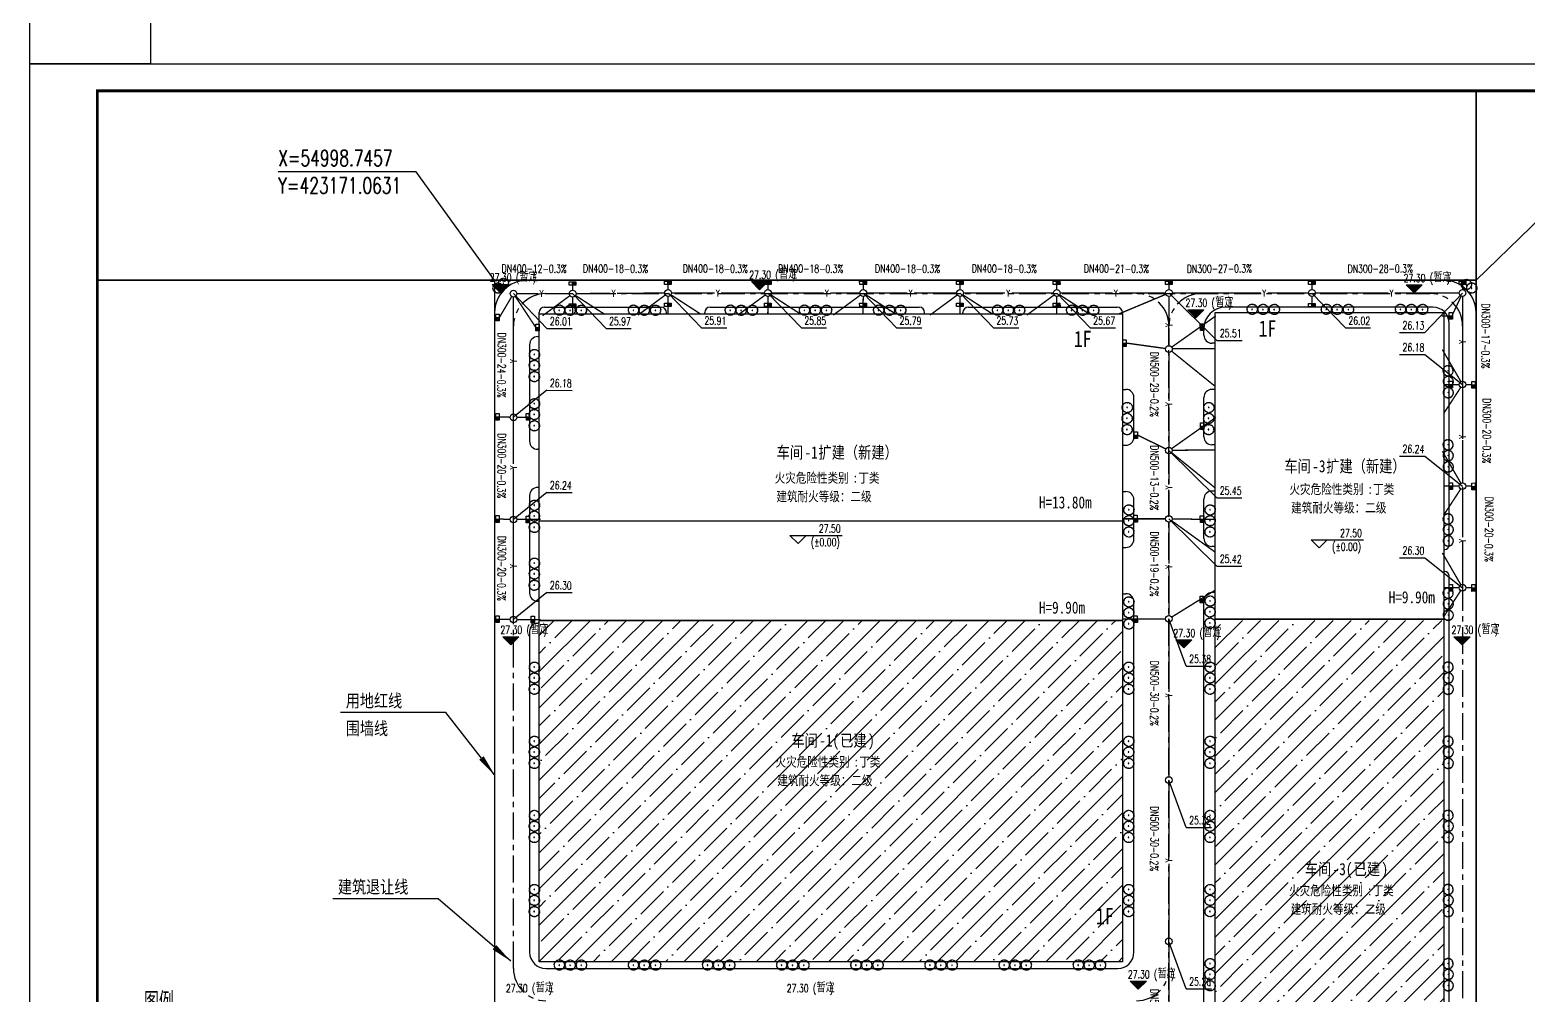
# Model space of a CAD drawing. Header units: millimetres. Extents: x 422266 to 846701, y 53777 to 109039.
# Drawn here: x 423084.7 to 423363.2, y 54544.1 to 54723.6 of the extents above; entities that cross this region are included whole.
import ezdxf

# ---------------------------------------------------------------- set-up
doc = ezdxf.new("R2010")
doc.units = ezdxf.units.MM
doc.linetypes.add('ACAD_ISO10W100', pattern=[18, 12, -3, 0, -3])
doc.linetypes.add('CENTERX2', pattern=[4, 2.5, -0.5, 0.5, -0.5])
doc.layers.add('0 - 已设计道路边线', color=140, linetype='Continuous', lineweight=50)
for name, color, linetype in [('0 - 建筑控制线', 40, 'Continuous'), ('0 - 规划--用地红线', 6, 'Continuous'), ('DIM_COOR', 171, 'Continuous'), ('DIM_ELEV', 171, 'Continuous'), ('DIM_LEAD', 171, 'Continuous'), ('DIM_雨水', 3, 'Continuous'), ('LV', 8, 'Continuous'), ('PIPE-雨水', 4, 'Continuous'), ('PUB_TEXT', 7, 'Continuous'), ('Road-zx', 6, 'Continuous'), ('TEXT_雨水', 7, 'Continuous'), ('TK', 4, 'Continuous'), ('TREE', 3, 'Continuous'), ('TWT_TEXT', 7, 'Continuous'), ('TWT_雨水口', 4, 'Continuous'), ('WELL_雨水', 4, 'Continuous'), ('建设布局', 7, 'Continuous')]:
    doc.layers.add(name, color=color, linetype=linetype)
doc.styles.add('_TCH_DIM', font='SIMPLEX', dxfattribs={"bigfont": 'GBCBIG'})
doc.styles.add('_TWT_PIPETEXT', font='COMPLEX', dxfattribs={"width": 0.8, "height": 2.5, "bigfont": 'HZTXT'})
doc.styles.add('HT', font='simhei.ttf', dxfattribs={"width": 0.8})
doc.styles.get("Standard").update_dxf_attribs({"font": 'txt', "bigfont": 'gbcbig.shx'})
doc.linetypes.add('FENCELINE2', pattern='A,6.35,-2.54,[132,ltypeshp.shx,S=2.54,R=0,X=-2.54,Y=0],-2.54,25.4', length=36.83)
pattern_1 = [(45, (0, -321.722), (-3.367596045, 3.367596045), []), (45, (3.3676, -321.722), (-3.367596045, 3.367596045), [5.953125, -1.190625, 0, -1.190625])]

# ---------------------------------------------------------------- blocks, each defined once
blk = doc.blocks.new('BRANCHD', base_point=(0.5, 0.5))
for p, q in [((0.95, 0.74), (0.93, 0.75)), ((0.96, 0.69), (0.95, 0.74)), ((0.97, 0.69), (0.96, 0.69)), ((0.99, 0.67), (0.97, 0.69)), ((0.97, 0.59), (0.99, 0.59)), ((0.97, 0.57), (0.97, 0.59)), ((1.01, 0.55), (0.97, 0.57)), ((0.98, 0.65), (0.99, 0.67)), ((1, 0.62), (0.98, 0.65)), ((0.99, 0.59), (1, 0.62)), ((1, 0.5), (1.01, 0.52)), ((1.01, 0.52), (1.01, 0.55))]:
    blk.add_line(p, q)
blk = doc.blocks.new('M_F16')
at = {"xscale": 1016, "yscale": 1016, "zscale": 1016}
for rotation in [150, 180, 120, 90, 59.99999999999999, 30, 330.0000000000001, 210, 240, 270, 300.0000000000001]:
    blk.add_blockref('BRANCHD', (3, 9), dxfattribs=dict(at, rotation=rotation))
blk.add_blockref('BRANCHD', (3, 9), dxfattribs=at)
at = {"width": 0.8, "flags": 9}
for tag in ['YSIZE', 'XSIZE']:
    blk.add_attdef(tag, (0, 0), '', height=0.2, dxfattribs=at)
blk = doc.blocks.new('SHU1')
at = {"layer": 'LV', "color": 8}
for radius in [137, 92.1]:
    blk.add_circle((214, 644), radius, dxfattribs=at)
at = {"layer": 'LV', "color": 8, "xscale": 4.5, "yscale": 4.5, "zscale": 4.5}
blk.add_blockref('M_F16', (267, 678), dxfattribs=at)
blk = doc.blocks.new('$TwtSys$00000424')
for p, q in [((-500, 250), (500, 250)), ((-500, -250), (-500, 250)), ((0, -250), (0, 250)), ((500, 250), (500, -250)), ((500, -250), (-500, -250))]:
    blk.add_line(p, q)
blk.add_solid([(0, 250), (500, 250), (0, -250), (500, -250)])
blk = doc.blocks.new('GeYuanFrame_32177387', base_point=(20.09, 4.53))
at = {"layer": 'TK'}
blk.add_lwpolyline([(20.09, 4.53), (20.09, 598.53), (861.09, 598.53), (861.09, 4.53)], close=True, dxfattribs=at)
at = {"layer": 'TK', "const_width": 1}
blk.add_lwpolyline([(45.09, 588.53), (851.09, 588.53), (851.09, 14.53), (45.09, 14.53)], close=True, dxfattribs=at)
blk = doc.blocks.new('$TWTSYS$00000187')
blk.add_circle((0, 0, 0), 0.5)

msp = doc.modelspace()

# ---------------------------------------------------------------- hatches: boundary and pattern name
h = msp.add_hatch()
h.set_pattern_fill('ANSI35', color=8, scale=1.5, style=0)
h.set_pattern_definition(pattern_1)
h.paths.add_polyline_path([(423179.32, 54613.78), (423287.8, 54613.78), (423287.8, 54550.3), (423179.32, 54550.3)])
h = msp.add_hatch()
h.set_pattern_fill('ANSI35', color=8, scale=1.5, style=0)
h.set_pattern_definition(pattern_1)
h.paths.add_polyline_path([(423305.04, 54613.78), (423305.04, 54523.54), (423347.52, 54523.54), (423347.52, 54613.78)])
at = {"layer": 'DIM_ELEV'}
for points in [[(423172.08, 54674.76), (423170.58, 54676.26), (423173.58, 54676.26)], [(423220.33, 54675.27), (423218.83, 54676.77), (423221.83, 54676.77)], [(423342.01, 54674.68), (423340.51, 54676.18), (423343.51, 54676.18)], [(423301.44, 54670.05), (423299.94, 54671.55), (423302.94, 54671.55)], [(423174.06, 54609.23), (423172.56, 54610.73), (423175.56, 54610.73)], [(423299.2, 54608.66), (423297.7, 54610.16), (423300.7, 54610.16)], [(423350.92, 54609.23), (423349.42, 54610.73), (423352.42, 54610.73)], [(423290.73, 54545.17), (423289.23, 54546.67), (423292.23, 54546.67)]]:
    msp.add_hatch(color=256, dxfattribs=at).paths.add_polyline_path(points)

# ---------------------------------------------------------------- linework, layer by layer
at = {"color": 3, "linetype": 'Continuous'}
for p, q in [((423180.77, 54668.06, 0), (423174.56, 54674.54)), ((423191.77, 54668.06, 0), (423185.56, 54674.54)), ((423209.51, 54668.18, 0), (423203.3, 54674.66)), ((423228.08, 54668.18, 0), (423221.87, 54674.66)), ((423245.8, 54668.18, 0), (423239.59, 54674.66)), ((423263.8, 54668.18, 0), (423257.59, 54674.66)), ((423281.8, 54668.18, 0), (423275.59, 54674.66)), ((423305.33, 54665.85, 0), (423296.44, 54674.66)), ((423329.23, 54668.18, 0), (423323.02, 54674.66)), ((423344, 54667.29, 0), (423351.02, 54674.66)), ((423180.77, 54668.06, 0), (423185.47, 54668.05, 0)), ((423191.77, 54668.06, 0), (423196.47, 54668.05, 0)), ((423209.51, 54668.18, 0), (423214.2, 54668.17, 0)), ((423228.08, 54668.18, 0), (423232.77, 54668.17, 0)), ((423245.8, 54668.18, 0), (423250.49, 54668.17, 0)), ((423263.8, 54668.18, 0), (423268.49, 54668.17, 0)), ((423281.8, 54668.18, 0), (423286.49, 54668.17, 0)), ((423329.23, 54668.18, 0), (423333.92, 54668.17, 0)), ((423339.3, 54667.3, 0), (423344, 54667.29, 0)), ((423305.33, 54665.85, 0), (423310.02, 54665.84, 0)), ((423339.3, 54663.22, 0), (423344, 54663.21, 0)), ((423344, 54663.21, 0), (423351.02, 54657.64)), ((423180.77, 54656.56, 0), (423174.56, 54651.54)), ((423180.77, 54656.56, 0), (423185.47, 54656.55, 0)), ((423305.32, 54636.55, 0), (423296.42, 54645.36)), ((423339.3, 54644.32, 0), (423344, 54644.31, 0)), ((423344, 54644.31, 0), (423351.02, 54638.74)), ((423180.77, 54637.56, 0), (423174.56, 54632.54)), ((423180.77, 54637.56, 0), (423185.47, 54637.55, 0)), ((423305.32, 54636.55, 0), (423310.01, 54636.54, 0)), ((423305.32, 54623.85, 0), (423296.42, 54632.66)), ((423339.3, 54625.42, 0), (423344, 54625.41, 0)), ((423305.32, 54623.85, 0), (423310.01, 54623.84, 0)), ((423344, 54625.41, 0), (423351.02, 54619.84)), ((423180.77, 54618.95, 0), (423174.56, 54613.93)), ((423180.77, 54618.95, 0), (423185.47, 54618.94, 0)), ((423299.64, 54605.25, 0), (423296.42, 54614.07)), ((423299.64, 54605.25, 0), (423304.33, 54605.24, 0)), ((423299.64, 54575.25, 0), (423296.42, 54584.07)), ((423299.64, 54575.25, 0), (423304.33, 54575.24, 0)), ((423299.64, 54545.25, 0), (423296.42, 54554.07)), ((423299.64, 54545.25, 0), (423304.33, 54545.24, 0))]:
    msp.add_line(p, q, dxfattribs=at)
msp.add_lwpolyline([(423084.66, 54741.98), (423107.08, 54741.98), (423107.08, 54717.26), (423084.66, 54717.26)], close=True)
at = {"color": 0}
for points in [[(423287.8, 54613.78), (423179.32, 54613.78), (423179.32, 54670.78), (423287.8, 54670.78), (423287.8, 54613.78)], [(423347.52, 54614.02), (423305.04, 54614.02), (423305.04, 54671.02), (423347.52, 54671.02), (423347.52, 54614.02)], [(423179.32, 54632.3), (423287.8, 54632.3)]]:
    msp.add_lwpolyline(points, dxfattribs=at)
at = {"color": 8}
msp.add_lwpolyline([(423287.8, 54550.3), (423179.32, 54550.3), (423179.32, 54613.78), (423287.8, 54613.78)], close=True, dxfattribs=at)
at = {"color": 0}
msp.add_lwpolyline([(423347.52, 54523.54), (423305.04, 54523.54), (423305.04, 54614.02), (423347.52, 54614.02)], close=True, dxfattribs=at)
at = {"color": 2}
msp.add_arc((423347.52, 54671.02), 6, 0, 90, dxfattribs=at)
at = {"layer": '0 - 已设计道路边线', "color": 8, "lineweight": -2}
for p, q in [((423179.32, 54670.78), (423179.32, 54671.02)), ((423180.32, 54672.02), (423202.01, 54672.02)), ((423203.01, 54670.78), (423203.01, 54671.02)), ((423210.11, 54670.78), (423210.11, 54671.02)), ((423211.11, 54672.02), (423250.01, 54672.02)), ((423251.01, 54670.78), (423251.01, 54671.02)), ((423258.11, 54670.78), (423258.11, 54671.02)), ((423259.11, 54672.02), (423286.8, 54672.02)), ((423287.8, 54670.78), (423287.8, 54671.02)), ((423345.52, 54672.02), (423306.92, 54672.02)), ((423302.92, 54666.83), (423302.92, 54668.02)), ((423348.52, 54627.78), (423348.52, 54669.02)), ((423177.56, 54665.04), (423177.56, 54647.09)), ((423179.06, 54666.54), (423179.32, 54666.54)), ((423305.04, 54665.33), (423304.42, 54665.33)), ((423287.8, 54656.74), (423288.42, 54656.74)), ((423305.04, 54656.73), (423304.42, 54656.73)), ((423289.92, 54647.84), (423289.92, 54655.24)), ((423302.92, 54647.93), (423302.92, 54655.23)), ((423179.32, 54645.59), (423179.06, 54645.59)), ((423287.8, 54646.34), (423288.42, 54646.34)), ((423305.04, 54646.43), (423304.42, 54646.43)), ((423177.56, 54636.99), (423177.56, 54618.84)), ((423179.32, 54638.49), (423179.06, 54638.49)), ((423287.8, 54637.74), (423288.42, 54637.74)), ((423305.04, 54637.83), (423304.42, 54637.83)), ((423289.92, 54628.84), (423289.92, 54636.24)), ((423302.92, 54629.03), (423302.92, 54636.33)), ((423287.8, 54627.34), (423288.42, 54627.34)), ((423305.04, 54627.53), (423304.42, 54627.53)), ((423347.52, 54626.98), (423347.72, 54626.98)), ((423347.52, 54622.88), (423347.72, 54622.88)), ((423347.52, 54622.88), (423347.52, 54622.88)), ((423348.52, 54524.54), (423348.52, 54622.08)), ((423179.32, 54617.34), (423179.06, 54617.34)), ((423287.8, 54618.74), (423288.42, 54618.74)), ((423289.92, 54552.04), (423289.92, 54617.24)), ((423302.92, 54524.54), (423302.92, 54617.43)), ((423305.04, 54618.93), (423304.42, 54618.93)), ((423177.56, 54611.74), (423177.56, 54552.04)), ((423179.32, 54613.24), (423179.06, 54613.24)), ((423180.56, 54549.04), (423286.92, 54549.04))]:
    msp.add_line(p, q, dxfattribs=at)
for centre, radius, start, end in [((423177.06, 54671.02), 6, 90, 180), ((423180.32, 54671.02), 1, 90, 180), ((423202.01, 54671.02), 1, 0, 90), ((423211.11, 54671.02), 1, 90, 180), ((423250.01, 54671.02), 1, 0, 90), ((423259.11, 54671.02), 1, 90, 180), ((423286.8, 54671.02), 1, 0, 90), ((423306.92, 54668.02), 4, 90, 180), ((423345.52, 54669.02), 3, 0, 90), ((423179.06, 54665.04), 1.5, 90, 180), ((423304.42, 54666.83), 1.5, 180, 270), ((423288.42, 54655.24), 1.5, 0, 90), ((423304.42, 54655.23), 1.5, 90, 180), ((423288.42, 54647.84), 1.5, 270, 0), ((423304.42, 54647.93), 1.5, 180, 270), ((423179.06, 54647.09), 1.5, 180, 270), ((423179.06, 54636.99), 1.5, 90, 180), ((423288.42, 54636.24), 1.5, 0, 90), ((423304.42, 54636.33), 1.5, 90, 180), ((423288.42, 54628.84), 1.5, 270, 0), ((423304.42, 54629.03), 1.5, 180, 270), ((423347.72, 54627.78), 0.8, 270, 0), ((423347.72, 54622.08), 0.8, 0, 90), ((423179.06, 54618.84), 1.5, 180, 270), ((423288.42, 54617.24), 1.5, 360, 90), ((423304.42, 54617.43), 1.5, 90, 180), ((423179.06, 54611.74), 1.5, 90, 180), ((423180.56, 54552.04), 3, 180, 270), ((423286.92, 54552.04), 3, 270, 360)]:
    msp.add_arc(centre, radius, start, end, dxfattribs=at)
at = {"layer": '0 - 建筑控制线', "linetype": 'FENCELINE2', "ltscale": 0.1, "const_width": 0.2}
msp.add_lwpolyline([(423179.58, 54478.38), (423171.06, 54477.76), (423171.06, 54677.02), (423353.52, 54677.02), (423353.52, 54490.98), (423314.01, 54488.12)], dxfattribs=at)
at = {"layer": '0 - 规划--用地红线', "color": 6, "linetype": 'ACAD_ISO10W100', "ltscale": 0.5, "const_width": 0.1}
msp.add_lwpolyline([(423171.06, 54677.02), (423353.52, 54677.02), (423353.52, 54490.98), (423171.06, 54477.76)], close=True, dxfattribs=at)
at = {"layer": 'DIM_COOR', "color": 3}
for p, q in [((423156.46, 54697.17), (423130.83, 54697.17)), ((423171.06, 54677.02), (423156.46, 54697.17)), ((423353.52, 54677.02), (423367.78, 54690.87))]:
    msp.add_line(p, q, dxfattribs=at)
at = {"layer": 'DIM_ELEV'}
for p, q in [((423172.08, 54674.76), (423170.58, 54676.26)), ((423170.58, 54676.26), (423173.58, 54676.26)), ((423172.08, 54674.76), (423173.58, 54676.26)), ((423220.33, 54675.27), (423218.83, 54676.77)), ((423218.83, 54676.77), (423221.83, 54676.77)), ((423220.33, 54675.27), (423221.83, 54676.77)), ((423342.01, 54674.68), (423340.51, 54676.18)), ((423340.51, 54676.18), (423343.51, 54676.18)), ((423342.01, 54674.68), (423343.51, 54676.18)), ((423301.44, 54670.05), (423299.94, 54671.55)), ((423299.94, 54671.55), (423302.94, 54671.55)), ((423301.44, 54670.05), (423302.94, 54671.55)), ((423227.46, 54628.09), (423225.96, 54629.59)), ((423225.96, 54629.59), (423235.69, 54629.59)), ((423227.46, 54628.09), (423228.96, 54629.59)), ((423324.37, 54627.24), (423322.87, 54628.74)), ((423322.87, 54628.74), (423332.6, 54628.74)), ((423324.37, 54627.24), (423325.87, 54628.74)), ((423174.06, 54609.23), (423172.56, 54610.73)), ((423172.56, 54610.73), (423175.56, 54610.73)), ((423174.06, 54609.23), (423175.56, 54610.73)), ((423299.2, 54608.66), (423297.7, 54610.16)), ((423297.7, 54610.16), (423300.7, 54610.16)), ((423299.2, 54608.66), (423300.7, 54610.16)), ((423350.92, 54609.23), (423349.42, 54610.73)), ((423349.42, 54610.73), (423352.42, 54610.73)), ((423350.92, 54609.23), (423352.42, 54610.73)), ((423290.73, 54545.17), (423289.23, 54546.67)), ((423289.23, 54546.67), (423292.23, 54546.67)), ((423290.73, 54545.17), (423292.23, 54546.67))]:
    msp.add_line(p, q, dxfattribs=at)
at = {"layer": 'DIM_LEAD'}
for p, q in [((423162.01, 54596.64), (423142.42, 54596.64)), ((423171.06, 54585.02), (423162.01, 54596.64)), ((423160.53, 54561.99), (423140.95, 54561.99)), ((423174.06, 54550.38), (423160.53, 54561.99))]:
    msp.add_line(p, q, dxfattribs=at)
for points in [[(423171.06, 54585.02, 0, 1.07, 0), (423168.6, 54588.18, 0, 0, 0)], [(423174.06, 54550.38, 0, 1.07, 0), (423171.03, 54552.98, 0, 0, 0)]]:
    msp.add_lwpolyline(points, format="xyseb", dxfattribs=at)
at = {"layer": 'DIM_雨水', "linetype": 'FENCELINE2'}
for points in [[(423176.34, 54677.95, 0, 0, 0), (423181.54, 54677.95, 0.427, 0, 0), (423183.14, 54677.95, 0, 0, 0)], [(423191.47, 54677.95, 0, 0, 0), (423196.67, 54677.95, 0.427, 0, 0), (423198.27, 54677.95, 0, 0, 0)], [(423210.04, 54677.95, 0, 0, 0), (423215.24, 54677.95, 0.427, 0, 0), (423216.84, 54677.95, 0, 0, 0)], [(423227.75, 54677.95, 0, 0, 0), (423232.95, 54677.95, 0.427, 0, 0), (423234.55, 54677.95, 0, 0, 0)], [(423245.75, 54677.95, 0, 0, 0), (423250.95, 54677.95, 0.427, 0, 0), (423252.55, 54677.95, 0, 0, 0)], [(423263.75, 54677.95, 0, 0, 0), (423268.95, 54677.95, 0.427, 0, 0), (423270.55, 54677.95, 0, 0, 0)], [(423284.6, 54677.95, 0, 0, 0), (423289.8, 54677.95, 0.427, 0, 0), (423291.4, 54677.95, 0, 0, 0)], [(423308.92, 54677.95, 0, 0, 0), (423303.72, 54677.95, 0.427, 0, 0), (423302.12, 54677.95, 0, 0, 0)], [(423338.82, 54677.95, 0, 0, 0), (423333.62, 54677.95, 0.427, 0, 0), (423332.02, 54677.95, 0, 0, 0)], [(423356.84, 54663.31, 0, 0, 0), (423356.83, 54668.51, 0.427, 0, 0), (423356.83, 54670.11, 0, 0, 0)], [(423173.65, 54657.85, 0, 0, 0), (423173.64, 54663.05, 0.427, 0, 0), (423173.64, 54664.65, 0, 0, 0)], [(423292.5, 54659.75, 0, 0, 0), (423292.5, 54654.55, 0.427, 0, 0), (423292.5, 54652.95, 0, 0, 0)], [(423357.05, 54645.66, 0, 0, 0), (423357.04, 54650.86, 0.427, 0, 0), (423357.04, 54652.46, 0, 0, 0)], [(423173.65, 54639.77, 0, 0, 0), (423173.64, 54644.97, 0.427, 0, 0), (423173.64, 54646.57, 0, 0, 0)], [(423292.5, 54642.35, 0, 0, 0), (423292.5, 54637.15, 0.427, 0, 0), (423292.5, 54635.55, 0, 0, 0)], [(423357.46, 54627.35, 0, 0, 0), (423357.46, 54632.55, 0.427, 0, 0), (423357.46, 54634.15, 0, 0, 0)], [(423173.65, 54621.06, 0, 0, 0), (423173.64, 54626.26, 0.427, 0, 0), (423173.64, 54627.86, 0, 0, 0)], [(423292.5, 54626.34, 0, 0, 0), (423292.5, 54621.14, 0.427, 0, 0), (423292.5, 54619.54, 0, 0, 0)], [(423292.5, 54602.29, 0, 0, 0), (423292.5, 54597.09, 0.427, 0, 0), (423292.5, 54595.49, 0, 0, 0)], [(423292.5, 54575.25, 0, 0, 0), (423292.5, 54570.05, 0.427, 0, 0), (423292.5, 54568.45, 0, 0, 0)]]:
    msp.add_lwpolyline(points, format="xyseb", dxfattribs=at)
at = {"layer": 'PIPE-雨水', "linetype": 'Continuous', "ltscale": 0.005, "const_width": 0.25}
for points in [[(423185.56, 54675.17), (423185.55, 54676.13)], [(423203.3, 54675.28), (423203.29, 54676.25)], [(423221.87, 54675.28), (423221.86, 54676.25)], [(423239.58, 54675.28), (423239.58, 54676.25)], [(423257.58, 54675.28), (423257.58, 54676.25)], [(423275.58, 54675.28), (423275.58, 54676.25)], [(423296.46, 54675.28), (423296.45, 54676.25)], [(423323.04, 54675.28), (423323.03, 54676.25)], [(423351.04, 54675.28), (423351.03, 54676.25)], [(423171.93, 54670.1), (423174.24, 54674.01)], [(423174.56, 54662.62), (423174.56, 54673.92)], [(423174.91, 54674.02), (423178.74, 54668.21)], [(423175.19, 54674.54), (423179.16, 54674.54)], [(423179.97, 54670.43), (423185.06, 54674.17)], [(423180.39, 54674.54), (423184.94, 54674.54)], [(423185.56, 54673.92), (423185.54, 54670.67)], [(423186.09, 54674.2), (423191.56, 54670.66)], [(423186.19, 54674.55), (423192.56, 54674.59)], [(423193.78, 54674.6), (423202.68, 54674.65)], [(423197.71, 54670.54), (423202.8, 54674.29)], [(423203.3, 54674.03), (423203.28, 54670.78)], [(423203.83, 54674.32), (423209.3, 54670.78)], [(423203.93, 54674.66), (423211.95, 54674.66)], [(423213.17, 54674.66), (423221.25, 54674.66)], [(423216.28, 54670.55), (423221.37, 54674.29)], [(423221.87, 54674.03), (423221.85, 54670.78)], [(423222.4, 54674.32), (423227.87, 54670.78)], [(423222.5, 54674.66), (423232.24, 54674.66)], [(423233.46, 54674.66), (423238.96, 54674.66)], [(423234, 54670.55), (423239.08, 54674.29)], [(423239.58, 54674.03), (423239.56, 54670.78)], [(423240.11, 54674.32), (423245.59, 54670.78)], [(423240.21, 54674.66), (423247.81, 54674.66)], [(423249.03, 54674.66), (423256.96, 54674.66)], [(423252, 54670.55), (423257.08, 54674.29)], [(423257.58, 54674.03), (423257.56, 54670.78)], [(423258.11, 54674.32), (423263.59, 54670.78)], [(423258.21, 54674.66), (423265.96, 54674.66)], [(423267.18, 54674.66), (423274.96, 54674.66)], [(423270, 54670.55), (423275.08, 54674.29)], [(423275.58, 54674.03), (423275.56, 54670.78)], [(423276.11, 54674.32), (423281.59, 54670.78)], [(423276.21, 54674.66), (423285.98, 54674.66)], [(423287.15, 54670.78), (423295.86, 54674.42)], [(423287.21, 54674.66), (423295.81, 54674.66)], [(423296.44, 54674.03), (423296.44, 54669.3)], [(423297.06, 54674.66), (423313.53, 54674.66)], [(423314.76, 54674.66), (423322.4, 54674.66)], [(423323.02, 54674.03), (423323, 54672.7)], [(423323.65, 54674.66), (423337.2, 54674.66)], [(423338.42, 54674.66), (423350.4, 54674.66)], [(423349.05, 54670.41), (423350.76, 54674.09)], [(423351.02, 54666.22), (423351.02, 54674.03)], [(423296.95, 54664.6), (423305.16, 54670.41)], [(423347.14, 54670.41), (423348.52, 54670.41)], [(423296.44, 54668.08), (423296.43, 54664.87)], [(423288.48, 54665.35), (423295.82, 54664.33)], [(423297.06, 54664.3), (423305.04, 54664.33)], [(423351.02, 54658.26), (423351.02, 54665)], [(423296.43, 54663.62), (423296.43, 54654.6)], [(423296.92, 54663.85), (423305.04, 54657.28)], [(423350.71, 54658.18), (423347.27, 54664.12)], [(423174.56, 54652.17), (423174.56, 54661.39)], [(423350.68, 54657.11), (423347.48, 54652.21)], [(423350.4, 54657.64), (423347.52, 54657.64)], [(423351.02, 54648.52), (423351.02, 54657.01)], [(423351.65, 54657.64), (423352.76, 54657.64)], [(423296.43, 54653.38), (423296.42, 54645.99)], [(423171.93, 54651.62), (423173.94, 54651.56)], [(423174.56, 54642.84), (423174.56, 54650.92)], [(423175.19, 54651.54), (423176.95, 54651.54)], [(423296.93, 54645.72), (423305.15, 54651.53)], [(423290.59, 54648.25), (423295.86, 54645.64)], [(423296.91, 54644.97), (423305.03, 54638.4)], [(423297.05, 54645.42), (423305.03, 54645.45)], [(423350.71, 54639.28), (423347.27, 54645.22)], [(423351.02, 54639.36), (423351.02, 54647.3)], [(423296.42, 54644.74), (423296.42, 54639.12)], [(423174.56, 54633.17), (423174.56, 54641.61)], [(423296.42, 54637.89), (423296.42, 54633.29)], [(423350.68, 54638.21), (423347.48, 54633.31)], [(423350.4, 54638.74), (423347.52, 54638.74)], [(423351.02, 54629.2), (423351.02, 54638.11)], [(423351.65, 54638.74), (423352.76, 54638.74)], [(423171.93, 54632.62), (423173.94, 54632.56)], [(423174.56, 54624.47), (423174.56, 54631.92)], [(423175.19, 54632.54), (423179.64, 54632.54)], [(423295.8, 54632.66), (423287.8, 54632.66)], [(423296.42, 54632.04), (423296.42, 54624.33)], [(423296.93, 54632.3), (423305.04, 54626.45)], [(423297.05, 54632.65), (423305.16, 54632.53)], [(423350.71, 54620.38), (423347.27, 54626.32)], [(423351.02, 54620.46), (423351.02, 54627.97)], [(423174.56, 54614.55), (423174.56, 54623.24)], [(423296.42, 54623.11), (423296.42, 54614.69)], [(423350.4, 54619.84), (423347.52, 54619.84)], [(423351.65, 54619.84), (423352.76, 54619.84)], [(423296.95, 54614.39), (423305.04, 54619.4)], [(423350.68, 54619.31), (423347.48, 54614.41)], [(423171.93, 54614), (423173.94, 54613.95)], [(423175.19, 54613.93), (423179.64, 54613.93)], [(423295.8, 54614.06), (423287.8, 54614.05)], [(423296.42, 54613.44), (423296.42, 54600.46)], [(423296.42, 54599.24), (423296.42, 54584.69)], [(423296.42, 54583.44), (423296.42, 54569.73)], [(423296.42, 54568.5), (423296.42, 54554.69)], [(423296.42, 54553.44), (423296.42, 54533.93)]]:
    msp.add_lwpolyline(points, dxfattribs=at)
at = {"layer": 'Road-zx', "color": 8, "linetype": 'CENTERX2', "ltscale": 2}
for p, q in [((423180.56, 54674.54), (423345.02, 54674.54)), ((423174.56, 54549.04), (423174.56, 54668.54)), ((423296.42, 54537.04), (423296.42, 54668.54)), ((423351.02, 54668.54), (423351.02, 54525.64))]:
    msp.add_line(p, q, dxfattribs=at)
for centre, start, end in [((423180.56, 54668.54), 90, 180), ((423290.42, 54668.54), 0, 90), ((423302.42, 54668.54), 90, 180), ((423345.02, 54668.54), 0, 90), ((423180.56, 54549.04), 180, 270), ((423290.42, 54549.04), 270, 0)]:
    msp.add_arc(centre, 6, start, end, dxfattribs=at)
at = {"layer": '建设布局', "color": 1, "linetype": 'Continuous', "flags": 128}
for points in [[(423097.16, 54677.02), (423353.52, 54677.02), (423353.52, 54712.26)], [(423353.52, 54712.26), (423353.52, 54490.98), (423384.91, 54493.25), (423385.47, 54485.77), (423465.16, 54491.55)], [(423097.16, 54677.02), (423353.52, 54677.02), (423353.52, 54490.98), (423097.16, 54472.41)], [(423097.16, 54677.02), (423171.06, 54677.02), (423171.06, 54477.76), (423097.16, 54472.41)], [(423097.16, 54677.02), (423171.06, 54677.02), (423171.06, 54477.76), (423097.16, 54472.41)]]:
    msp.add_lwpolyline(points, dxfattribs=at)
at = {"layer": '建设布局', "color": 250, "linetype": 'Continuous', "flags": 128}
msp.add_lwpolyline([(423353.52, 54712.26), (423353.52, 54677.02), (423097.16, 54677.02)], dxfattribs=at)

# ---------------------------------------------------------------- block references
at = {"color": 2, "xscale": 0.5, "yscale": 0.5, "zscale": 0.5}
msp.add_blockref('GeYuanFrame_32177387', (423084.66, 54420.26), dxfattribs=at)
at = {"layer": 'TREE', "extrusion": (0, 0, -1), "yscale": 0.0004110836464220474, "zscale": -0.0004110837350400002}
for p, xscale, rotation in [((-423171.54, 54675.85), 0.0004110838609215419, 170.5110632624708), ((-423172.54, 54676.72), 0.0004110838609215419, 170.5110632624708), ((-423351.45, 54676.08), 0.0004110838609215419, 80.51106326247083), ((-423352.45, 54675.43), 0.0004110838609215419, 80.51106326247083), ((-423311.64, 54671.47), 0.0004110838609215419, 80.51106326247083), ((-423313.66, 54671.45), 0.0004110838609215419, 80.51106326247083), ((-423315.75, 54671.45), 0.0004110838609215419, 80.51106326247083), ((-423325.43, 54671.47), 0.0004110838609215419, 80.51106326247083), ((-423327.44, 54671.45), 0.0004110838609215419, 80.51106326247083), ((-423329.53, 54671.45), 0.0004110838609215419, 80.51106326247083), ((-423339.21, 54671.47), 0.0004110838609215419, 80.51106326247083), ((-423341.23, 54671.45), 0.0004110838609215419, 80.51106326247083), ((-423343.32, 54671.45), 0.0004110838609215419, 80.51106326247083), ((-423182.82, 54671.31), 0.0004110838609215419, 80.51106326247083), ((-423184.83, 54671.29), 0.0004110838609215419, 80.51106326247083), ((-423186.92, 54671.29), 0.0004110838609215419, 80.51106326247083), ((-423196.6, 54671.31), 0.0004110838609215419, 80.51106326247083), ((-423198.62, 54671.29), 0.0004110838609215419, 80.51106326247083), ((-423200.71, 54671.29), 0.0004110838609215419, 80.51106326247083), ((-423214.61, 54671.31), 0.0004110838609215419, 80.51106326247083), ((-423216.63, 54671.29), 0.0004110838609215419, 80.51106326247083), ((-423218.72, 54671.29), 0.0004110838609215419, 80.51106326247083), ((-423228.39, 54671.31), 0.0004110838609215419, 80.51106326247083), ((-423230.41, 54671.29), 0.0004110838609215419, 80.51106326247083), ((-423232.5, 54671.29), 0.0004110838609215419, 80.51106326247083), ((-423242.18, 54671.31), 0.0004110838609215419, 80.51106326247083), ((-423244.2, 54671.29), 0.0004110838609215419, 80.51106326247083), ((-423246.29, 54671.29), 0.0004110838609215419, 80.51106326247083), ((-423264.29, 54671.31), 0.0004110838609215419, 80.51106326247083), ((-423266.3, 54671.29), 0.0004110838609215419, 80.51106326247083), ((-423268.4, 54671.29), 0.0004110838609215419, 80.51106326247083), ((-423278.07, 54671.31), 0.0004110838609215419, 80.51106326247083), ((-423280.09, 54671.29), 0.0004110838609215419, 80.51106326247083), ((-423282.18, 54671.29), 0.0004110838609215419, 80.51106326247083), ((-423178.3, 54663.49), 0.0004110838609215419, 170.5110632624708), ((-423178.28, 54661.47), 0.0004110838609215419, 170.5110632624708), ((-423178.28, 54659.38), 0.0004110838609215419, 170.5110632624708), ((-423348.49, 54660.48), -0.0004110838609215419, 189.4889367375291), ((-423348.52, 54658.47), -0.0004110838609215419, 189.4889367375291), ((-423348.52, 54656.38), -0.0004110838609215419, 189.4889367375291), ((-423178.28, 54652.33), 0.0004110838609215419, 170.5110632624708), ((-423178.3, 54654.34), 0.0004110838609215419, 170.5110632624708), ((-423288.52, 54653.63), 0.0004110838609215419, 170.5110632624708), ((-423303.69, 54653.63), 0.0004110838609215419, 170.5110632624708), ((-423178.28, 54650.23), 0.0004110838609215419, 170.5110632624708), ((-423288.49, 54651.61), 0.0004110838609215419, 170.5110632624708), ((-423303.66, 54651.61), 0.0004110838609215419, 170.5110632624708), ((-423288.49, 54649.52), 0.0004110838609215419, 170.5110632624708), ((-423303.66, 54649.52), 0.0004110838609215419, 170.5110632624708), ((-423348.49, 54646.7), -0.0004110838609215419, 189.4889367375291), ((-423348.52, 54644.68), -0.0004110838609215419, 189.4889367375291), ((-423348.52, 54642.59), -0.0004110838609215419, 189.4889367375291), ((-423178.28, 54633.43), 0.0004110838609215419, 170.5110632624708), ((-423178.3, 54635.45), 0.0004110838609215419, 170.5110632624708), ((-423288.83, 54634.59), 0.0004110838609215419, 170.5110632624708), ((-423303.93, 54634.59), 0.0004110838609215419, 170.5110632624708), ((-423348.49, 54632.91), -0.0004110838609215419, 189.4889367375291), ((-423178.28, 54631.34), 0.0004110838609215419, 170.5110632624708), ((-423288.81, 54632.58), 0.0004110838609215419, 170.5110632624708), ((-423288.81, 54630.49), 0.0004110838609215419, 170.5110632624708), ((-423303.91, 54632.58), 0.0004110838609215419, 170.5110632624708), ((-423303.91, 54630.49), 0.0004110838609215419, 170.5110632624708), ((-423348.52, 54630.9), -0.0004110838609215419, 189.4889367375291), ((-423348.52, 54628.81), -0.0004110838609215419, 189.4889367375291), ((-423178.3, 54624.68), 0.0004110838609215419, 170.5110632624708), ((-423178.28, 54622.67), 0.0004110838609215419, 170.5110632624708), ((-423178.28, 54620.58), 0.0004110838609215419, 170.5110632624708), ((-423348.49, 54619.13), -0.0004110838609215419, 189.4889367375291), ((-423288.83, 54617.48), 0.0004110838609215419, 170.5110632624708), ((-423303.93, 54617.64), 0.0004110838609215419, 170.5110632624708), ((-423348.52, 54617.11), -0.0004110838609215419, 189.4889367375291), ((-423288.81, 54615.46), 0.0004110838609215419, 170.5110632624708), ((-423288.81, 54613.37), 0.0004110838609215419, 170.5110632624708), ((-423303.91, 54615.62), 0.0004110838609215419, 170.5110632624708), ((-423303.91, 54613.53), 0.0004110838609215419, 170.5110632624708), ((-423348.52, 54615.02), -0.0004110838609215419, 189.4889367375291), ((-423178.3, 54605.34), 0.0004110838609215419, 170.5110632624708), ((-423288.8, 54605.34), 0.0004110838609215419, 170.5110632624708), ((-423303.93, 54605.34), 0.0004110838609215419, 170.5110632624708), ((-423348.49, 54605.34), -0.0004110838609215419, 189.4889367375291), ((-423178.28, 54603.33), 0.0004110838609215419, 170.5110632624708), ((-423288.78, 54603.33), 0.0004110838609215419, 170.5110632624708), ((-423303.91, 54603.33), 0.0004110838609215419, 170.5110632624708), ((-423348.52, 54603.33), -0.0004110838609215419, 189.4889367375291), ((-423178.28, 54601.24), 0.0004110838609215419, 170.5110632624708), ((-423288.78, 54601.24), 0.0004110838609215419, 170.5110632624708), ((-423303.91, 54601.24), 0.0004110838609215419, 170.5110632624708), ((-423348.52, 54601.24), -0.0004110838609215419, 189.4889367375291), ((-423178.3, 54591.56), 0.0004110838609215419, 170.5110632624708), ((-423288.8, 54591.56), 0.0004110838609215419, 170.5110632624708), ((-423303.93, 54591.56), 0.0004110838609215419, 170.5110632624708), ((-423348.49, 54591.56), -0.0004110838609215419, 189.4889367375291), ((-423178.28, 54589.54), 0.0004110838609215419, 170.5110632624708), ((-423288.78, 54589.54), 0.0004110838609215419, 170.5110632624708), ((-423303.91, 54589.54), 0.0004110838609215419, 170.5110632624708), ((-423348.52, 54589.54), -0.0004110838609215419, 189.4889367375291), ((-423178.28, 54587.45), 0.0004110838609215419, 170.5110632624708), ((-423288.78, 54587.45), 0.0004110838609215419, 170.5110632624708), ((-423303.91, 54587.45), 0.0004110838609215419, 170.5110632624708), ((-423348.52, 54587.45), -0.0004110838609215419, 189.4889367375291), ((-423178.3, 54577.77), 0.0004110838609215419, 170.5110632624708), ((-423288.8, 54577.77), 0.0004110838609215419, 170.5110632624708), ((-423303.93, 54577.77), 0.0004110838609215419, 170.5110632624708), ((-423348.49, 54577.77), -0.0004110838609215419, 189.4889367375291), ((-423178.28, 54575.76), 0.0004110838609215419, 170.5110632624708), ((-423288.78, 54575.76), 0.0004110838609215419, 170.5110632624708), ((-423303.91, 54575.76), 0.0004110838609215419, 170.5110632624708), ((-423348.52, 54575.76), -0.0004110838609215419, 189.4889367375291), ((-423178.28, 54573.67), 0.0004110838609215419, 170.5110632624708), ((-423288.78, 54573.67), 0.0004110838609215419, 170.5110632624708), ((-423303.91, 54573.67), 0.0004110838609215419, 170.5110632624708), ((-423348.52, 54573.67), -0.0004110838609215419, 189.4889367375291), ((-423178.3, 54563.99), 0.0004110838609215419, 170.5110632624708), ((-423288.8, 54563.99), 0.0004110838609215419, 170.5110632624708), ((-423303.93, 54563.99), 0.0004110838609215419, 170.5110632624708), ((-423348.49, 54563.99), -0.0004110838609215419, 189.4889367375291), ((-423178.28, 54561.97), 0.0004110838609215419, 170.5110632624708), ((-423288.78, 54561.97), 0.0004110838609215419, 170.5110632624708), ((-423303.91, 54561.97), 0.0004110838609215419, 170.5110632624708), ((-423348.52, 54561.97), -0.0004110838609215419, 189.4889367375291), ((-423178.28, 54559.88), 0.0004110838609215419, 170.5110632624708), ((-423288.78, 54559.88), 0.0004110838609215419, 170.5110632624708), ((-423303.91, 54559.88), 0.0004110838609215419, 170.5110632624708), ((-423348.52, 54559.88), -0.0004110838609215419, 189.4889367375291), ((-423182.82, 54549.52), 0.0004110838609215419, 80.51106326247083), ((-423184.83, 54549.5), 0.0004110838609215419, 80.51106326247083), ((-423186.92, 54549.5), 0.0004110838609215419, 80.51106326247083), ((-423196.6, 54549.52), 0.0004110838609215419, 80.51106326247083), ((-423198.62, 54549.5), 0.0004110838609215419, 80.51106326247083), ((-423200.71, 54549.5), 0.0004110838609215419, 80.51106326247083), ((-423210.39, 54549.52), 0.0004110838609215419, 80.51106326247083), ((-423212.4, 54549.5), 0.0004110838609215419, 80.51106326247083), ((-423214.49, 54549.5), 0.0004110838609215419, 80.51106326247083), ((-423224.17, 54549.52), 0.0004110838609215419, 80.51106326247083), ((-423226.19, 54549.5), 0.0004110838609215419, 80.51106326247083), ((-423228.28, 54549.5), 0.0004110838609215419, 80.51106326247083), ((-423237.96, 54549.52), 0.0004110838609215419, 80.51106326247083), ((-423239.97, 54549.5), 0.0004110838609215419, 80.51106326247083), ((-423242.06, 54549.5), 0.0004110838609215419, 80.51106326247083), ((-423251.74, 54549.52), 0.0004110838609215419, 80.51106326247083), ((-423253.76, 54549.5), 0.0004110838609215419, 80.51106326247083), ((-423255.85, 54549.5), 0.0004110838609215419, 80.51106326247083), ((-423265.53, 54549.52), 0.0004110838609215419, 80.51106326247083), ((-423267.54, 54549.5), 0.0004110838609215419, 80.51106326247083), ((-423269.63, 54549.5), 0.0004110838609215419, 80.51106326247083), ((-423279.31, 54549.52), 0.0004110838609215419, 80.51106326247083), ((-423281.33, 54549.5), 0.0004110838609215419, 80.51106326247083), ((-423283.42, 54549.5), 0.0004110838609215419, 80.51106326247083), ((-423303.93, 54550.2), 0.0004110838609215419, 170.5110632624708), ((-423348.49, 54550.2), -0.0004110838609215419, 189.4889367375291), ((-423303.91, 54548.19), 0.0004110838609215419, 170.5110632624708), ((-423348.52, 54548.19), -0.0004110838609215419, 189.4889367375291), ((-423303.91, 54546.1), 0.0004110838609215419, 170.5110632624708), ((-423348.52, 54546.1), -0.0004110838609215419, 189.4889367375291)]:
    msp.add_blockref('SHU1', p, dxfattribs=dict(at, xscale=xscale, rotation=rotation))
at = {"layer": 'TWT_雨水口', "xscale": 0.001248, "yscale": 0.001248, "zscale": 0.001248000000000001}
for p, rotation in [((423185.52, 54676.45), 0.3990365673746918), ((423203.26, 54676.56), 0.3990365673746918), ((423221.83, 54676.56), 0.3990365673746918), ((423239.55, 54676.56), 0.3990365673746918), ((423257.55, 54676.56), 0.3990365673746918), ((423275.55, 54676.56), 0.3990365673746918), ((423296.42, 54676.56), 0.3990365673746918), ((423323, 54676.56), 0.3990365673746918), ((423351, 54676.56), 0.3990365673746918), ((423203.26, 54672.47), 0.3990365673746918), ((423221.83, 54672.47), 0.3990365673746918), ((423239.55, 54672.47), 0.3990365673746918), ((423257.55, 54672.47), 0.3990365673746918), ((423275.55, 54672.47), 0.3990365673746918), ((423171.61, 54670.12), 270.3990365673747), ((423185.52, 54672.36), 0.3990365673746918), ((423323, 54672.38), 0.3990365673746918), ((423348.83, 54670.41), 270.3990365673747), ((423179.05, 54668.22), 270.3990365673747), ((423302.58, 54668.29), 270.3990365673747), ((423288.16, 54665.35), 270.3990365673747), ((423348.83, 54657.64), 270.3990365673747), ((423353.07, 54657.6), 270.3990365673747), ((423171.61, 54651.63), 270.3990365673747), ((423177.26, 54651.63), 270.3990365673747), ((423302.62, 54649.87), 270.3990365673747), ((423290.28, 54648.24), 270.3990365673747), ((423348.83, 54638.74), 270.3990365673747), ((423353.07, 54638.7), 270.3990365673747), ((423171.61, 54632.63), 270.3990365673747), ((423177.25, 54632.55), 270.3990365673747), ((423290.24, 54632.69), 270.3990365673747), ((423302.58, 54632.6), 270.3990365673747), ((423348.83, 54619.8), 270.3990365673747), ((423353.07, 54619.8), 270.3990365673747), ((423302.54, 54617.64), 270.3990365673747), ((423171.61, 54614.02), 270.3990365673747), ((423178.18, 54613.93), 270.3990365673747), ((423290.24, 54614.02), 270.3990365673747)]:
    msp.add_blockref('$TwtSys$00000424', p, dxfattribs=dict(at, rotation=rotation))
at = {"layer": 'WELL_雨水', "xscale": 1.25, "yscale": 1.25, "zscale": 1.25, "rotation": 180}
for p in [(423174.56, 54674.54), (423185.56, 54674.54), (423203.3, 54674.66), (423221.87, 54674.66), (423239.59, 54674.66), (423257.59, 54674.66), (423275.59, 54674.66), (423296.44, 54674.66), (423323.02, 54674.66), (423351.02, 54674.66), (423296.43, 54664.24), (423351.02, 54657.64), (423174.56, 54651.54), (423296.42, 54645.36), (423351.02, 54638.74), (423174.56, 54632.54), (423296.42, 54632.66), (423351.02, 54619.84), (423174.56, 54613.93), (423296.42, 54614.07), (423296.42, 54584.07), (423296.42, 54554.07)]:
    msp.add_blockref('$TWTSYS$00000187', p, dxfattribs=at)

# ---------------------------------------------------------------- texts
at = {"layer": 'PUB_TEXT'}
for s, height, style, width, p in [('X=54998.7457', 2.975, '_TCH_DIM', 0.705882, (423130.83, 54698.27)), ('Y=423171.0631', 2.975, '_TCH_DIM', 0.705882, (423130.83, 54693.16)), ('(', 1.49, '_TCH_DIM', 0.705882, (423175, 54676.79)), (')', 1.49, '_TCH_DIM', 0.705882, (423178.15, 54676.79)), ('27.30', 1.488, '_TCH_DIM', 0.705882, (423218.39, 54677.3)), ('(', 1.49, '_TCH_DIM', 0.705882, (423223.24, 54677.3)), (')', 1.49, '_TCH_DIM', 0.705882, (423226.4, 54677.3)), ('(', 1.49, '_TCH_DIM', 0.705882, (423344.92, 54676.7)), (')', 1.49, '_TCH_DIM', 0.705882, (423348.08, 54676.7)), ('27.30', 1.488, '_TCH_DIM', 0.705882, (423170.15, 54676.79)), ('27.30', 1.488, '_TCH_DIM', 0.705882, (423340.07, 54676.7)), ('27.30', 1.488, '_TCH_DIM', 0.705882, (423299.5, 54672.07)), ('(', 1.49, '_TCH_DIM', 0.705882, (423304.35, 54672.07)), (')', 1.49, '_TCH_DIM', 0.705882, (423307.51, 54672.07)), ('1F', 3.004, 'HT', 0.8, (423278.76, 54664.63)), ('1F', 3.004, 'HT', 0.8, (423313.11, 54666.56)), ('车间', 2.253, 'HT', 0.8, (423223.49, 54643.88)), ('-1', 2.253, 'HT', 0.8, (423228.67, 54643.88)), ('扩建（新建）', 2.253, 'HT', 0.8, (423231.26, 54643.88)), ('车间', 2.253, 'HT', 0.8, (423317.89, 54641.32)), ('-3', 2.253, 'HT', 0.8, (423323.08, 54641.32)), ('扩建（新建）', 2.253, 'HT', 0.8, (423325.67, 54641.32)), ('H=13.80m', 2.253, 'HT', 0.8, (423272.25, 54634.59, 30.95)), ('27.50', 1.488, '_TCH_DIM', 0.705882, (423231.34, 54630.11)), ('(%%P0.00)', 1.488, '_TCH_DIM', 0.705882, (423229.84, 54627.58)), ('(%%P0.00)', 1.488, '_TCH_DIM', 0.705882, (423326.75, 54626.73)), ('27.50', 1.488, '_TCH_DIM', 0.705882, (423328.25, 54629.27)), ('H=9.90m', 2.253, 'HT', 0.8, (423272.25, 54615.03, 30.95)), ('H=9.90m', 2.253, 'HT', 0.8, (423337.29, 54616.95, 30.95)), ('27.30', 1.488, '_TCH_DIM', 0.705882, (423172.13, 54611.26)), ('(', 1.49, '_TCH_DIM', 0.705882, (423176.98, 54611.26)), (')', 1.49, '_TCH_DIM', 0.705882, (423180.14, 54611.26)), ('27.30', 1.488, '_TCH_DIM', 0.705882, (423297.26, 54610.68)), ('(', 1.49, '_TCH_DIM', 0.705882, (423302.11, 54610.68)), (')', 1.49, '_TCH_DIM', 0.705882, (423305.27, 54610.68)), ('27.30', 1.488, '_TCH_DIM', 0.705882, (423348.98, 54611.26)), ('(', 1.49, '_TCH_DIM', 0.705882, (423353.83, 54611.26)), (')', 1.49, '_TCH_DIM', 0.705882, (423356.99, 54611.26)), ('用地红线', 2.403, 'HT', 0.8, (423143.38, 54597.63)), ('围墙线', 2.403, 'HT', 0.8, (423143.38, 54592.48)), ('车间', 2.253, 'HT', 0.8, (423226.23, 54590.31)), ('-1(', 2.253, 'HT', 0.8, (423231.42, 54590.31)), ('已建', 2.253, 'HT', 0.8, (423235.31, 54590.31)), (')', 2.25, 'HT', 0.8, (423240.49, 54590.31)), ('车间', 2.253, 'HT', 0.8, (423321.69, 54566.39)), ('-3(', 2.253, 'HT', 0.8, (423326.87, 54566.39)), ('已建', 2.253, 'HT', 0.8, (423330.76, 54566.39)), (')', 2.25, 'HT', 0.8, (423335.95, 54566.39)), ('建筑退让线', 2.403, 'HT', 0.8, (423141.91, 54563.01)), ('1F', 3.004, 'HT', 0.8, (423282.86, 54557.27)), ('27.30', 1.488, '_TCH_DIM', 0.705882, (423288.79, 54547.2)), ('(', 1.49, '_TCH_DIM', 0.705882, (423293.64, 54547.2)), (')', 1.49, '_TCH_DIM', 0.705882, (423296.8, 54547.2)), ('27.30', 1.488, '_TCH_DIM', 0.705882, (423173.15, 54544.6)), ('(', 1.49, '_TCH_DIM', 0.705882, (423178, 54544.6)), (')', 1.49, '_TCH_DIM', 0.705882, (423181.15, 54544.6)), ('27.30', 1.488, '_TCH_DIM', 0.705882, (423225.37, 54544.6)), ('(', 1.49, '_TCH_DIM', 0.705882, (423230.22, 54544.6)), (')', 1.49, '_TCH_DIM', 0.705882, (423233.38, 54544.6))]:
    msp.add_text(s, height=height, dxfattribs=dict(at, style=style, width=width)).set_placement(p)
at = {"layer": 'PUB_TEXT', "style": '_TCH_DIM'}
for p in [(423175.7, 54676.79), (423223.94, 54677.3), (423345.62, 54676.7), (423305.05, 54672.07), (423177.68, 54611.26), (423302.81, 54610.68), (423354.53, 54611.26), (423294.34, 54547.2), (423178.7, 54544.6), (423230.92, 54544.6)]:
    msp.add_text('暂定', height=1.688, dxfattribs=at).set_placement(p)
at = {"layer": 'PUB_TEXT', "color": 6, "style": 'HT', "width": 0.8}
for s, height, p in [('火灾危险性类别', 1.803, (423223.12, 54639.38)), (':', 1.8, (423237.64, 54639.38)), ('丁类', 1.803, (423238.67, 54639.38)), ('火灾危险性类别', 1.803, (423318.83, 54637.29)), ('丁类', 1.803, (423334.38, 54637.29)), ('建筑耐火等级：二级', 1.803, (423223.44, 54635.92)), (':', 1.8, (423333.35, 54637.29)), ('建筑耐火等级：二级', 1.803, (423319.15, 54633.83)), ('火灾危险性类别', 1.803, (423223.28, 54586.57)), (':', 1.8, (423237.8, 54586.57)), ('丁类', 1.803, (423238.84, 54586.57)), ('建筑耐火等级：二级', 1.803, (423223.61, 54583.11)), ('火灾危险性类别', 1.803, (423318.74, 54562.65)), ('丁类', 1.803, (423334.29, 54562.65)), (':', 1.8, (423333.26, 54562.65)), ('建筑耐火等级：二级', 1.803, (423319.06, 54559.19))]:
    msp.add_text(s, height=height, dxfattribs=at).set_placement(p)
at = {"layer": 'TEXT_雨水', "style": '_TWT_PIPETEXT', "width": 0.64}
for p in [(423179.41, 54673.92), (423232.49, 54674.03), (423248.06, 54674.03), (423266.21, 54674.03), (423286.23, 54674.03), (423313.78, 54674.03), (423337.45, 54674.03)]:
    msp.add_text('Y', height=1.25, dxfattribs=at).set_placement(p)
for rotation, p in [(0.3655, (423192.81, 54673.97)), (0.0006, (423212.2, 54674.03)), (89.9949, (423297.06, 54668.33)), (90, (423351.65, 54665.25)), (90, (423175.19, 54661.64)), (89.9632, (423297.05, 54653.63)), (90, (423351.65, 54647.55)), (90, (423175.19, 54641.86)), (90, (423297.05, 54638.14)), (90, (423351.65, 54628.22)), (90, (423175.19, 54623.49)), (90, (423297.05, 54623.36)), (90, (423297.05, 54599.49)), (90, (423297.05, 54568.75))]:
    msp.add_text('Y', height=1.25, rotation=rotation, dxfattribs=at).set_placement(p)
at = {"layer": 'TWT_TEXT', "color": 4, "style": '_TCH_DIM', "width": 0.705882}
for s, height, rotation, p in [('DN400-12-0.3%', 1.4875, 359.6836, (423172.35, 54678.47)), ('DN400-18-0.3%', 1.4875, 359.6836, (423187.48, 54678.47)), ('DN400-18-0.3%', 1.4875, 359.6836, (423206.05, 54678.47)), ('DN400-18-0.3%', 1.4875, 359.6836, (423223.77, 54678.47)), ('DN400-18-0.3%', 1.4875, 359.6836, (423241.77, 54678.47)), ('DN400-18-0.3%', 1.4875, 359.6836, (423259.77, 54678.47)), ('DN400-21-0.3%', 1.4875, 359.6836, (423280.62, 54678.47)), ('DN300-27-0.3%', 1.4875, 0.3164, (423299.76, 54678.4)), ('DN300-28-0.3%', 1.4875, 0.3164, (423329.66, 54678.4)), ('26.01', 1.488, 358.8392, (423181.32, 54668.69, 73.41)), ('25.97', 1.488, 358.8392, (423192.32, 54668.69, 73.41)), ('25.91', 1.488, 358.8392, (423210.06, 54668.8, 73.41)), ('25.85', 1.488, 358.8392, (423228.63, 54668.8, 73.41)), ('25.79', 1.488, 358.8392, (423246.35, 54668.8, 73.41)), ('25.73', 1.488, 358.8392, (423264.35, 54668.8, 73.41)), ('25.67', 1.488, 358.8392, (423282.35, 54668.8, 73.41)), ('26.02', 1.488, 358.8392, (423329.78, 54668.8, 73.41)), ('DN300-17-0.3%', 1.4875, 269.6836, (423354.6, 54672.74)), ('25.51', 1.488, 358.8392, (423305.88, 54666.47, 73.41)), ('26.13', 1.488, 358.8392, (423339.85, 54667.93, 73.41)), ('DN300-24-0.3%', 1.4875, 269.6836, (423171.66, 54667.3)), ('26.18', 1.488, 358.8392, (423339.85, 54663.85, 73.41)), ('DN500-29-0.2%', 1.4875, 269.6836, (423293.02, 54663.74)), ('26.18', 1.488, 358.8392, (423181.32, 54657.19, 73.41)), ('DN300-20-0.3%', 1.4875, 269.6836, (423354.81, 54655.08)), ('DN300-20-0.3%', 1.4875, 269.6836, (423171.66, 54648.57)), ('DN500-13-0.2%', 1.4875, 269.6836, (423293.02, 54646.34)), ('26.24', 1.488, 358.8392, (423339.85, 54644.95, 73.41)), ('26.24', 1.488, 358.8392, (423181.32, 54638.19, 73.41)), ('25.45', 1.488, 358.8392, (423305.87, 54637.18, 73.41)), ('DN300-20-0.3%', 1.4875, 269.6836, (423355.23, 54636.78)), ('DN300-20-0.3%', 1.4875, 269.6836, (423171.66, 54629.49)), ('DN500-19-0.2%', 1.4875, 269.6836, (423293.02, 54630.32)), ('25.42', 1.488, 358.8392, (423305.87, 54624.48, 73.41)), ('26.30', 1.488, 358.8392, (423339.85, 54626.05, 73.41)), ('26.30', 1.488, 358.8392, (423181.32, 54619.58, 73.41)), ('DN500-30-0.2%', 1.4875, 269.6836, (423293.02, 54606.28)), ('25.38', 1.488, 358.8392, (423300.19, 54605.88, 73.41)), ('DN500-30-0.2%', 1.4875, 269.6836, (423293.02, 54579.24)), ('25.32', 1.488, 358.8392, (423300.19, 54575.88, 73.41)), ('DN500-30-0.2%', 1.4875, 269.6836, (423293.02, 54545.27)), ('25.26', 1.488, 358.8392, (423300.19, 54545.88, 73.41))]:
    msp.add_text(s, height=height, rotation=rotation, dxfattribs=at).set_placement(p)
at = {"layer": 'TWT_TEXT', "style": '_TCH_DIM'}
msp.add_text('图例', height=3.871, dxfattribs=at).set_placement((423105.85, 54540.76))

doc.saveas('drawing.dxf')
